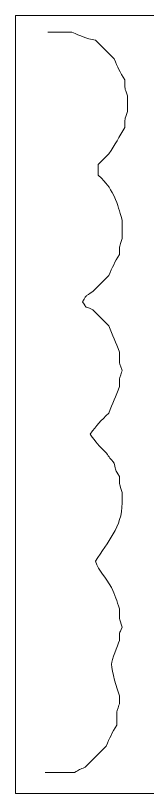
# Model space of a CAD drawing. Header units: millimetres. Extents: x -198 to 206, y -82 to 144.
# Drawn here: x -116.86 to -109.22, y -41.42 to 3.72 of the extents above; entities that cross this region are included whole.
import ezdxf

# ---------------------------------------------------------------- set-up
doc = ezdxf.new("R2010")
doc.units = ezdxf.units.MM
doc.header["$MEASUREMENT"] = 0
doc.layers.add('Ebene 1', color=7, linetype='Continuous')
doc.layers.add('svg2', color=7, linetype='Continuous')

msp = doc.modelspace()

# ---------------------------------------------------------------- linework, layer by layer
at = {"layer": 'Ebene 1', "color": 1, "lineweight": 18}
msp.add_open_spline([(-115.1396, -40.2166), (-115.1396, -40.2166), (-113.4515, -40.2166), (-113.4515, -40.2166), (-113.4515, -40.2166), (-113.1548, -40.0264), (-113.1548, -40.0396), (-112.8377, -39.9092), (-112.8377, -39.9092), (-112.8377, -39.9092), (-111.61, -38.6821), (-111.61, -38.6821), (-111.61, -38.6821), (-111.4147, -38.195), (-111.2688, -37.9097), (-110.9956, -37.4544), (-110.9956, -37.4544), (-110.9956, -37.4544), (-110.9956, -36.687), (-110.9956, -36.687), (-110.9956, -36.687), (-110.9922, -36.6779), (-110.8519, -36.2523), (-110.8428, -36.2266), (-110.8428, -36.2266), (-110.8428, -36.2266), (-110.8428, -35.7663), (-110.8428, -35.7663), (-110.8428, -35.7663), (-110.9782, -35.3474), (-111.3032, -34.3416), (-111.3032, -33.9243), (-111.3032, -33.9243), (-111.3032, -33.6665), (-110.9511, -32.8577), (-110.8428, -32.5436), (-110.8428, -32.5436), (-110.8428, -31.9272), (-110.8688, -32.2399), (-110.6888, -31.7764), (-110.6888, -31.7764), (-110.8734, -31.2076), (-110.8428, -31.3375), (-110.8428, -30.7021), (-110.8428, -30.7021), (-111.0019, -30.2423), (-111.095, -29.922), (-111.3032, -29.4746), (-111.3032, -29.4746), (-111.6444, -28.8372), (-112.0438, -28.5656), (-112.2239, -27.9399), (-112.2239, -27.9399), (-111.5379, -26.8196), (-110.6888, -25.9772), (-110.6888, -24.5633), (-110.6888, -24.5633), (-110.6888, -24.5633), (-110.6893, -23.9495), (-110.6893, -23.9495), (-110.6893, -23.9495), (-110.8647, -23.4084), (-110.8295, -23.6324), (-110.8428, -23.0287), (-110.8428, -23.0287), (-111.1148, -22.5674), (-111.0428, -22.7689), (-111.1496, -22.2614), (-111.1496, -22.2614), (-111.3676, -21.9858), (-111.4224, -21.9285), (-111.61, -21.6482), (-111.61, -21.6482), (-112.0509, -21.2067), (-112.2044, -21.0557), (-112.5303, -20.5739), (-112.5303, -20.5739), (-112.1701, -20.0409), (-111.9374, -19.8276), (-111.456, -19.3457), (-111.456, -19.3457), (-111.2371, -18.8), (-111.0402, -18.3821), (-110.8428, -17.8116), (-110.8428, -17.8116), (-110.8428, -17.8116), (-110.8428, -17.3513), (-110.8428, -17.3513), (-110.8428, -17.3513), (-110.8392, -17.3421), (-110.698, -16.9166), (-110.6888, -16.8909), (-110.6888, -16.8909), (-110.6929, -16.8818), (-110.8335, -16.4562), (-110.8428, -16.4305), (-110.8428, -16.4305), (-110.8428, -16.4305), (-110.8428, -15.8167), (-110.8428, -15.8167), (-110.8428, -15.8167), (-111.0402, -15.2463), (-111.2371, -14.828), (-111.456, -14.2822), (-111.456, -14.2822), (-111.456, -14.2822), (-112.3773, -13.3614), (-112.3773, -13.3614), (-112.3773, -13.3614), (-113.0443, -13.0442), (-112.6188, -13.3485), (-112.9907, -12.9011), (-112.9907, -12.9011), (-112.6408, -12.3665), (-112.8986, -12.6473), (-112.3773, -12.2867), (-112.3773, -12.2867), (-112.3773, -12.2867), (-111.456, -11.3664), (-111.456, -11.3664), (-111.456, -11.3664), (-111.2611, -10.8789), (-111.1154, -10.5946), (-110.8428, -10.1382), (-110.8428, -10.1382), (-110.8299, -9.5356), (-110.8647, -9.7598), (-110.6888, -9.2175), (-110.6888, -9.2175), (-110.6888, -9.2175), (-110.6888, -8.6037), (-110.6888, -8.6037), (-110.6888, -8.6037), (-110.6888, -8.6037), (-110.6893, -8.1438), (-110.6893, -8.1438), (-110.6893, -8.1438), (-110.8699, -7.5868), (-110.8914, -7.3171), (-111.1496, -6.7626), (-111.1496, -6.7626), (-111.4831, -6.1391), (-111.5353, -6.0819), (-112.0704, -5.5351), (-112.0704, -5.5351), (-112.0704, -5.5351), (-112.0704, -4.9211), (-112.0704, -4.9211), (-112.0704, -4.9211), (-112.0704, -4.9211), (-111.456, -4.3074), (-111.456, -4.3074), (-111.456, -4.3074), (-111.1006, -3.763), (-110.858, -3.3114), (-110.5358, -2.7728), (-110.5358, -2.7728), (-110.5231, -2.1692), (-110.5579, -2.3938), (-110.3824, -1.8521), (-110.3824, -1.8521), (-110.3824, -1.8521), (-110.3824, -1.3917), (-110.3824, -1.3917), (-110.3824, -1.3917), (-110.3824, -1.3917), (-110.3824, -0.9307), (-110.3824, -0.9307), (-110.3824, -0.9307), (-110.5579, -0.3896), (-110.5225, -0.6136), (-110.5358, -0.01), (-110.5358, -0.01), (-110.8084, 0.4447), (-110.9543, 0.7302), (-111.1496, 1.2171), (-111.1496, 1.2171), (-111.1496, 1.2171), (-112.2239, 2.2919), (-112.2239, 2.2919), (-112.2239, 2.2919), (-112.8197, 2.4038), (-113.0674, 2.5359), (-113.6051, 2.7517), (-113.6051, 2.7517), (-113.6051, 2.7517), (-114.9862, 2.7517), (-114.9862, 2.7517)], degree=3, knots=[0, 0, 0, 0, 0.0208333, 0.0208333, 0.0208333, 0.0208333, 0.0416667, 0.0416667, 0.0416667, 0.0416667, 0.0625, 0.0625, 0.0625, 0.0625, 0.0833333, 0.0833333, 0.0833333, 0.0833333, 0.1041667, 0.1041667, 0.1041667, 0.1041667, 0.125, 0.125, 0.125, 0.125, 0.1458333, 0.1458333, 0.1458333, 0.1458333, 0.1666667, 0.1666667, 0.1666667, 0.1666667, 0.1875, 0.1875, 0.1875, 0.1875, 0.2083333, 0.2083333, 0.2083333, 0.2083333, 0.2291667, 0.2291667, 0.2291667, 0.2291667, 0.25, 0.25, 0.25, 0.25, 0.2708333, 0.2708333, 0.2708333, 0.2708333, 0.2916667, 0.2916667, 0.2916667, 0.2916667, 0.3125, 0.3125, 0.3125, 0.3125, 0.3333333, 0.3333333, 0.3333333, 0.3333333, 0.3541667, 0.3541667, 0.3541667, 0.3541667, 0.375, 0.375, 0.375, 0.375, 0.3958333, 0.3958333, 0.3958333, 0.3958333, 0.4166667, 0.4166667, 0.4166667, 0.4166667, 0.4375, 0.4375, 0.4375, 0.4375, 0.4583333, 0.4583333, 0.4583333, 0.4583333, 0.4791667, 0.4791667, 0.4791667, 0.4791667, 0.5, 0.5, 0.5, 0.5, 0.5208333, 0.5208333, 0.5208333, 0.5208333, 0.5416667, 0.5416667, 0.5416667, 0.5416667, 0.5625, 0.5625, 0.5625, 0.5625, 0.5833333, 0.5833333, 0.5833333, 0.5833333, 0.6041667, 0.6041667, 0.6041667, 0.6041667, 0.625, 0.625, 0.625, 0.625, 0.6458333, 0.6458333, 0.6458333, 0.6458333, 0.6666667, 0.6666667, 0.6666667, 0.6666667, 0.6875, 0.6875, 0.6875, 0.6875, 0.7083333, 0.7083333, 0.7083333, 0.7083333, 0.7291667, 0.7291667, 0.7291667, 0.7291667, 0.75, 0.75, 0.75, 0.75, 0.7708333, 0.7708333, 0.7708333, 0.7708333, 0.7916667, 0.7916667, 0.7916667, 0.7916667, 0.8125, 0.8125, 0.8125, 0.8125, 0.8333333, 0.8333333, 0.8333333, 0.8333333, 0.8541667, 0.8541667, 0.8541667, 0.8541667, 0.875, 0.875, 0.875, 0.875, 0.8958333, 0.8958333, 0.8958333, 0.8958333, 0.9166667, 0.9166667, 0.9166667, 0.9166667, 0.9375, 0.9375, 0.9375, 0.9375, 0.9583333, 0.9583333, 0.9583333, 0.9583333, 1, 1, 1, 1], dxfattribs=at)
at = {"layer": 'svg2', "lineweight": 9}
msp.add_open_spline([(-116.8576, 3.7236), (-116.8576, 3.7236), (-10.1145, 3.7236), (-10.1145, 3.7236), (-10.1145, 3.7236), (-10.1145, 3.7236), (-10.1145, -41.4249), (-10.1145, -41.4249), (-10.1145, -41.4249), (-10.1145, -41.4249), (-116.8576, -41.4249), (-116.8576, -41.4249), (-116.8576, -41.4249), (-116.8576, -41.4249), (-116.8576, 3.7236), (-116.8576, 3.7236)], degree=3, knots=[0, 0, 0, 0, 0.2, 0.2, 0.2, 0.2, 0.4, 0.4, 0.4, 0.4, 0.6, 0.6, 0.6, 0.6, 1, 1, 1, 1], dxfattribs=at)

doc.saveas('drawing.dxf')
